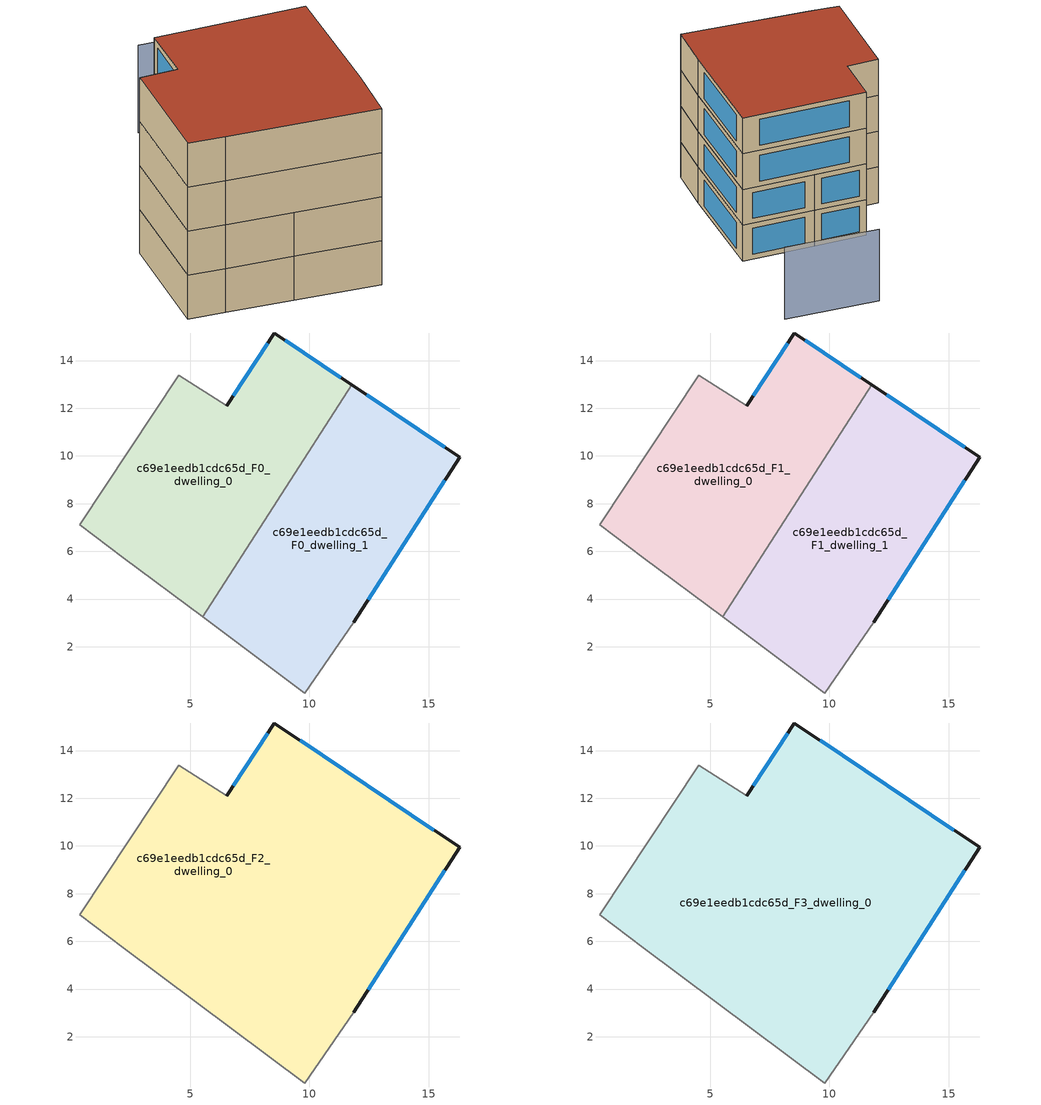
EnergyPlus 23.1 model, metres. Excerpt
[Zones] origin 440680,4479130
c69e1eedb1cdc65d_F0_dwelling_0
 floor ground (EU_floor_Construction): 11.76,12.99 5.52,3.25 2.2,5.72 0.37,7.12 4.52,13.39 6.52,12.11 8.53,15.16 z0
 wall outside (EU_wall_Construction): 11.76,12.99 8.53,15.16 6.52,12.11 z0:3
 wall adiabatic (EU_wall_Construction): 6.52,12.11 4.52,13.39 0.37,7.12 2.2,5.72 5.52,3.25 z0:3
 wall to c69e1eedb1cdc65d_F0_dwelling_1 (EU_wall_Construction): 5.52,3.25 11.76,12.99 z0:3
 window (EU_Window_Construction): 8.25,14.73 6.8,12.53 / 11.31,13.29 8.98,14.85 z0.42:2.58
c69e1eedb1cdc65d_F0_dwelling_1
 floor ground (EU_floor_Construction): 16.3,9.94 11.85,3.02 9.79,0.06 5.52,3.25 11.76,12.99 z0
 wall outside (EU_wall_Construction): 11.85,3.02 16.3,9.94 11.76,12.99 z0:3
 wall adiabatic (EU_wall_Construction): 5.52,3.25 9.79,0.06 11.85,3.02 z0:3
 window (EU_Window_Construction): 15.67,10.37 12.39,12.56 / 12.47,3.98 15.68,8.98 z0.42:2.58
c69e1eedb1cdc65d_F1_dwelling_0
 floor to c69e1eedb1cdc65d_F0_dwelling_0 (EU_floor_Construction): 11.76,12.99 5.52,3.25 2.2,5.72 0.37,7.12 4.52,13.39 6.52,12.11 8.53,15.16 z3
 wall outside (EU_wall_Construction): 11.76,12.99 8.53,15.16 6.52,12.11 z3:6
 wall adiabatic (EU_wall_Construction): 6.52,12.11 4.52,13.39 0.37,7.12 2.2,5.72 5.52,3.25 z3:6
 wall to c69e1eedb1cdc65d_F1_dwelling_1 (EU_wall_Construction): 5.52,3.25 11.76,12.99 z3:6
 window (EU_Window_Construction): 8.25,14.73 6.8,12.53 / 11.31,13.29 8.98,14.85 z3.42:5.58
c69e1eedb1cdc65d_F1_dwelling_1
 floor to c69e1eedb1cdc65d_F0_dwelling_1 (EU_floor_Construction): 16.3,9.94 11.85,3.02 9.79,0.06 5.52,3.25 11.76,12.99 z3
 wall outside (EU_wall_Construction): 11.85,3.02 16.3,9.94 11.76,12.99 z3:6
 wall adiabatic (EU_wall_Construction): 5.52,3.25 9.79,0.06 11.85,3.02 z3:6
 window (EU_Window_Construction): 15.67,10.37 12.39,12.56 / 12.47,3.98 15.68,8.98 z3.42:5.58
c69e1eedb1cdc65d_F2_dwelling_0
 floor to c69e1eedb1cdc65d_F1_dwelling_0 (EU_floor_Construction): 11.76,12.99 5.52,3.25 2.2,5.72 0.37,7.12 4.52,13.39 6.52,12.11 8.53,15.16 z6
 floor to c69e1eedb1cdc65d_F1_dwelling_1 (EU_floor_Construction): 16.3,9.94 11.85,3.02 9.79,0.06 5.52,3.25 11.76,12.99 z6
 wall outside (EU_wall_Construction): 11.85,3.02 16.3,9.94 8.53,15.16 6.52,12.11 z6:9
 wall adiabatic (EU_wall_Construction): 6.52,12.11 4.52,13.39 0.37,7.12 2.2,5.72 9.79,0.06 11.85,3.02 z6:9
 window (EU_Window_Construction): 8.25,14.73 6.8,12.53 / 15.22,10.67 9.61,14.43 / 12.47,3.98 15.68,8.98 z6.42:8.58
c69e1eedb1cdc65d_F3_dwelling_0
 floor to c69e1eedb1cdc65d_F2_dwelling_0 (EU_floor_Construction): 16.3,9.94 11.85,3.02 9.79,0.06 2.2,5.72 0.37,7.12 4.52,13.39 6.52,12.11 8.53,15.16 z9
 wall outside (EU_wall_Construction): 11.85,3.02 16.3,9.94 8.53,15.16 6.52,12.11 z9:12
 wall adiabatic (EU_wall_Construction): 6.52,12.11 4.52,13.39 0.37,7.12 2.2,5.72 9.79,0.06 11.85,3.02 z9:12
 window (EU_Window_Construction): 8.25,14.73 6.8,12.53 / 15.22,10.67 9.61,14.43 / 12.47,3.98 15.68,8.98 z9.42:11.58
 roof outside (EU_roof_Construction): 11.85,3.02 16.3,9.94 8.53,15.16 6.52,12.11 4.52,13.39 0.37,7.12 2.2,5.72 9.79,0.06 z12
shading: 20.79,16.72 15.04,20.83 z0:6
[Building]
EU S2 Campaign: North Axis=0; Terrain=City; Solar Distribution=FullExterior
[Site:Location]
Madrid: Latitude=40.5; Longitude=-3.5; Time Zone=1; Elevation=609
[SizingPeriod:WeatherFileDays]
AnnualSizingPeriod: Begin Month=1; Begin Day of Month=1; End Month=12; End Day of Month=31; Day of Week for Start Day=Monday; Use Weather File Daylight Saving Period=No; Use Weather File Rain and Snow Indicators=No
[MATERIAL]
EU_InternalMass_Material: Roughness=MediumRough; Thickness=0.1; Conductivity=1; Density=1800; Specific Heat=900; Thermal Absorptance=0.9; Solar Absorptance=0.7; Visible Absorptance=0.7
[MATERIAL:NOMASS] Roughness=MediumRough; Thermal Absorptance=0.9; Solar Absorptance=0.7; Visible Absorptance=0.7
Name | Thermal Resistance
EU_wall_NoMass | 1.60022
EU_roof_NoMass | 1.57597
EU_floor_NoMass | 0.470652
[WINDOWMATERIAL:SIMPLEGLAZINGSYSTEM]
EU_Window_SimpleGlazing: UFactor=3.28802; Solar Heat Gain Coefficient=0.85; Visible Transmittance=0.85
[CONSTRUCTION]
EU_wall_Construction: EU_wall_NoMass
EU_roof_Construction: EU_roof_NoMass
EU_floor_Construction: EU_floor_NoMass
EU_InternalMass_Construction: EU_InternalMass_Material
EU_Window_Construction: EU_Window_SimpleGlazing
[ZONE] Type=1; Multiplier=1; Ceiling Height=autocalculate; Floor Area=autocalculate; Part of Total Floor Area=Yes
Name | Volume
c69e1eedb1cdc65d_F0_dwelling_0; c69e1eedb1cdc65d_F1_dwelling_0 | 190.847
c69e1eedb1cdc65d_F2_dwelling_0 | 381.688
c69e1eedb1cdc65d_F3_dwelling_0 | 381.695
c69e1eedb1cdc65d_F0_dwelling_1; c69e1eedb1cdc65d_F1_dwelling_1 | 190.844
[INTERNALMASS] Construction=EU_InternalMass_Construction
Name | Zone or ZoneList | Surface Area
c69e1eedb1cdc65d_F0_dwelling_0_EU_InternalMass | c69e1eedb1cdc65d_F0_dwelling_0 | 63.6156
c69e1eedb1cdc65d_F0_dwelling_1_EU_InternalMass | c69e1eedb1cdc65d_F0_dwelling_1 | 63.6146
c69e1eedb1cdc65d_F1_dwelling_0_EU_InternalMass | c69e1eedb1cdc65d_F1_dwelling_0 | 63.6156
c69e1eedb1cdc65d_F1_dwelling_1_EU_InternalMass | c69e1eedb1cdc65d_F1_dwelling_1 | 63.6146
c69e1eedb1cdc65d_F2_dwelling_0_EU_InternalMass | c69e1eedb1cdc65d_F2_dwelling_0 | 127.232
c69e1eedb1cdc65d_F3_dwelling_0_EU_InternalMass | c69e1eedb1cdc65d_F3_dwelling_0 | 127.232
[OTHEREQUIPMENT] Fuel Type=Electricity; Design Level Calculation Method=Watts/Area; Power per Zone Floor Area=1; Fraction Latent=0; Fraction Radiant=0; Fraction Lost=0; Carbon Dioxide Generation Rate=0; EndUse Subcategory=EU_Step8_InternalGains
Name | Zone or ZoneList or Space or SpaceList | Schedule
EU_Step8_InternalGain_c69e1eedb1cdc65d_F0_dwelling_0_f000 | c69e1eedb1cdc65d_F0_dwelling_0 | EU_Step8_GainSchedule_c69e1eedb1cdc65d_F0_dwelling_0_f000
EU_Step8_InternalGain_c69e1eedb1cdc65d_F0_dwelling_1_f000 | c69e1eedb1cdc65d_F0_dwelling_1 | EU_Step8_GainSchedule_c69e1eedb1cdc65d_F0_dwelling_1_f000
EU_Step8_InternalGain_c69e1eedb1cdc65d_F1_dwelling_0_f000 | c69e1eedb1cdc65d_F1_dwelling_0 | EU_Step8_GainSchedule_c69e1eedb1cdc65d_F1_dwelling_0_f000
EU_Step8_InternalGain_c69e1eedb1cdc65d_F1_dwelling_1_f000 | c69e1eedb1cdc65d_F1_dwelling_1 | EU_Step8_GainSchedule_c69e1eedb1cdc65d_F1_dwelling_1_f000
EU_Step8_InternalGain_c69e1eedb1cdc65d_F2_dwelling_0_f000 | c69e1eedb1cdc65d_F2_dwelling_0 | EU_Step8_GainSchedule_c69e1eedb1cdc65d_F2_dwelling_0_f000
EU_Step8_InternalGain_c69e1eedb1cdc65d_F3_dwelling_0_f000 | c69e1eedb1cdc65d_F3_dwelling_0 | EU_Step8_GainSchedule_c69e1eedb1cdc65d_F3_dwelling_0_f000
[ZONEVENTILATION:DESIGNFLOWRATE] Schedule=EU_AlwaysOn; Design Flow Rate Calculation Method=AirChanges/Hour; Air Changes per Hour=0.480704; Ventilation Type=Natural; Fan Pressure Rise=0; Fan Total Efficiency=1; Constant Term Coefficient=1; Temperature Term Coefficient=0; Velocity Term Coefficient=0; Velocity Squared Term Coefficient=0; Minimum Indoor Temperature=-100; Maximum Indoor Temperature=100; Delta Temperature=-100; Minimum Outdoor Temperature=-100; Maximum Outdoor Temperature=100; Maximum Wind Speed=40
Name | Zone or ZoneList or Space or SpaceList
EU_ConstantAir_c69e1eedb1cdc65d_F0_dwelling_0 | c69e1eedb1cdc65d_F0_dwelling_0
EU_ConstantAir_c69e1eedb1cdc65d_F0_dwelling_1 | c69e1eedb1cdc65d_F0_dwelling_1
EU_ConstantAir_c69e1eedb1cdc65d_F1_dwelling_0 | c69e1eedb1cdc65d_F1_dwelling_0
EU_ConstantAir_c69e1eedb1cdc65d_F1_dwelling_1 | c69e1eedb1cdc65d_F1_dwelling_1
EU_ConstantAir_c69e1eedb1cdc65d_F2_dwelling_0 | c69e1eedb1cdc65d_F2_dwelling_0
EU_ConstantAir_c69e1eedb1cdc65d_F3_dwelling_0 | c69e1eedb1cdc65d_F3_dwelling_0
[HVACTEMPLATE:THERMOSTAT] Constant Heating Setpoint=20; Constant Cooling Setpoint=50
EU_HeatOnly_c69e1eedb1cdc65d_F0_dwelling_0; EU_HeatOnly_c69e1eedb1cdc65d_F0_dwelling_1; EU_HeatOnly_c69e1eedb1cdc65d_F1_dwelling_0; EU_HeatOnly_c69e1eedb1cdc65d_F1_dwelling_1; EU_HeatOnly_c69e1eedb1cdc65d_F2_dwelling_0; EU_HeatOnly_c69e1eedb1cdc65d_F3_dwelling_0
[HVACTEMPLATE:ZONE:IDEALLOADSAIRSYSTEM] System Availability Schedule=EU_AlwaysOn; Maximum Heating Supply Air Temperature=50; Minimum Cooling Supply Air Temperature=13; Maximum Heating Supply Air Humidity Ratio=0.0156; Minimum Cooling Supply Air Humidity Ratio=0.0077; Heating Limit=NoLimit; Cooling Limit=NoLimit; Heating Availability Schedule=EU_AlwaysOn; Cooling Availability Schedule=EU_CoolingOff; Dehumidification Control Type=ConstantSensibleHeatRatio; Cooling Sensible Heat Ratio=0.7; Dehumidification Setpoint=60; Humidification Control Type=None; Humidification Setpoint=30; Outdoor Air Method=None; Outdoor Air Flow Rate per Person=0.00944; Outdoor Air Flow Rate per Zone Floor Area=0; Outdoor Air Flow Rate per Zone=0; Demand Controlled Ventilation Type=None; Outdoor Air Economizer Type=NoEconomizer; Heat Recovery Type=None; Sensible Heat Recovery Effectiveness=0.7; Latent Heat Recovery Effectiveness=0.65
Name | Template Thermostat
c69e1eedb1cdc65d_F0_dwelling_0 | EU_HeatOnly_c69e1eedb1cdc65d_F0_dwelling_0
c69e1eedb1cdc65d_F0_dwelling_1 | EU_HeatOnly_c69e1eedb1cdc65d_F0_dwelling_1
c69e1eedb1cdc65d_F1_dwelling_0 | EU_HeatOnly_c69e1eedb1cdc65d_F1_dwelling_0
c69e1eedb1cdc65d_F1_dwelling_1 | EU_HeatOnly_c69e1eedb1cdc65d_F1_dwelling_1
c69e1eedb1cdc65d_F2_dwelling_0 | EU_HeatOnly_c69e1eedb1cdc65d_F2_dwelling_0
c69e1eedb1cdc65d_F3_dwelling_0 | EU_HeatOnly_c69e1eedb1cdc65d_F3_dwelling_0
[SIZING:ZONE] Zone Cooling Design Supply Air Temperature Input Method=SupplyAirTemperature; Zone Cooling Design Supply Air Temperature=13; Zone Heating Design Supply Air Temperature Input Method=SupplyAirTemperature; Zone Heating Design Supply Air Temperature=50; Zone Cooling Design Supply Air Humidity Ratio=0.008; Zone Heating Design Supply Air Humidity Ratio=0.008; Cooling Design Air Flow Method=DesignDay; Cooling Design Air Flow Rate=0; Cooling Minimum Air Flow per Zone Floor Area=0.000762; Cooling Minimum Air Flow=0; Cooling Minimum Air Flow Fraction=0.2; Heating Design Air Flow Method=DesignDay; Heating Design Air Flow Rate=0; Heating Maximum Air Flow per Zone Floor Area=0.002032; Heating Maximum Air Flow=0.141576; Heating Maximum Air Flow Fraction=0.3; Account for Dedicated Outdoor Air System=No; Dedicated Outdoor Air System Control Strategy=NeutralSupplyAir; Dedicated Outdoor Air Low Setpoint Temperature for Design=autosize; Dedicated Outdoor Air High Setpoint Temperature for Design=autosize; Zone Load Sizing Method=Sensible Load Only No Latent Load; Zone Latent Cooling Design Supply Air Humidity Ratio Input Method=HumidityRatioDifference; Zone Cooling Design Supply Air Humidity Ratio Difference=0.005; Zone Latent Heating Design Supply Air Humidity Ratio Input Method=HumidityRatioDifference; Zone Humidification Design Supply Air Humidity Ratio Difference=0.005
c69e1eedb1cdc65d_F0_dwelling_0; c69e1eedb1cdc65d_F0_dwelling_1; c69e1eedb1cdc65d_F1_dwelling_0; c69e1eedb1cdc65d_F1_dwelling_1; c69e1eedb1cdc65d_F2_dwelling_0; c69e1eedb1cdc65d_F3_dwelling_0
[SCHEDULE:CONSTANT]
Name | Hourly Value
EU_AlwaysOn | 1
EU_CoolingOff | 0
[SCHEDULE:FILE] Column Number=1; Rows to Skip at Top=0; Number of Hours of Data=8760; Column Separator=Comma; Interpolate to Timestep=No; Minutes per Item=60; Adjust Schedule for Daylight Savings=Yes
Name | File
EU_Step8_GainSchedule_c69e1eedb1cdc65d_F0_dwelling_0_f000 | ../../schedules/c69e1eedb1cdc65d/c69e1eedb1cdc65d_F0_dwelling_0_f000_gain.csv
EU_Step8_GainSchedule_c69e1eedb1cdc65d_F0_dwelling_1_f000 | ../../schedules/c69e1eedb1cdc65d/c69e1eedb1cdc65d_F0_dwelling_1_f000_gain.csv
EU_Step8_GainSchedule_c69e1eedb1cdc65d_F1_dwelling_0_f000 | ../../schedules/c69e1eedb1cdc65d/c69e1eedb1cdc65d_F1_dwelling_0_f000_gain.csv
EU_Step8_GainSchedule_c69e1eedb1cdc65d_F1_dwelling_1_f000 | ../../schedules/c69e1eedb1cdc65d/c69e1eedb1cdc65d_F1_dwelling_1_f000_gain.csv
EU_Step8_GainSchedule_c69e1eedb1cdc65d_F2_dwelling_0_f000 | ../../schedules/c69e1eedb1cdc65d/c69e1eedb1cdc65d_F2_dwelling_0_f000_gain.csv
EU_Step8_GainSchedule_c69e1eedb1cdc65d_F3_dwelling_0_f000 | ../../schedules/c69e1eedb1cdc65d/c69e1eedb1cdc65d_F3_dwelling_0_f000_gain.csv
